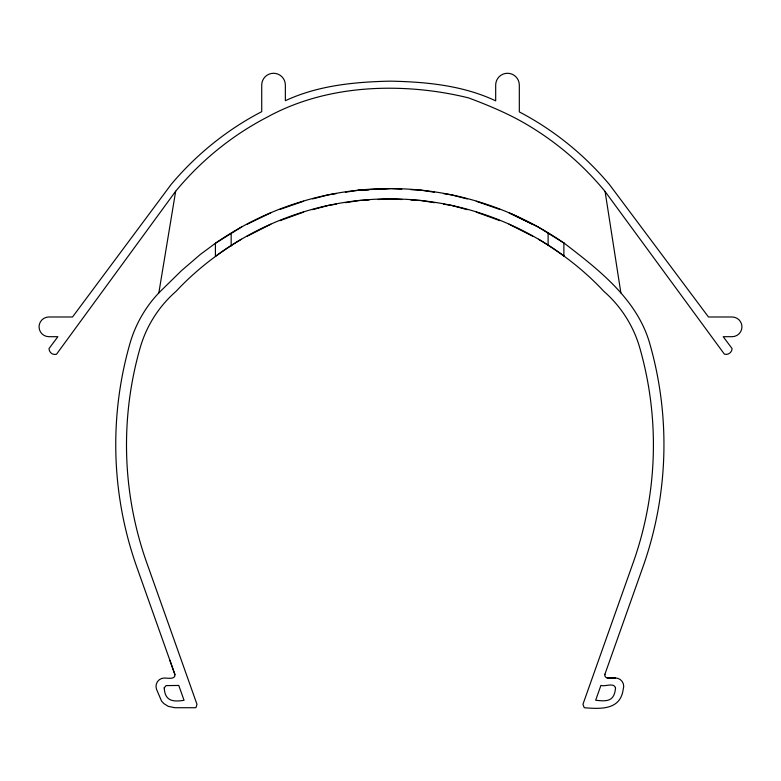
<?xml version="1.0" encoding="UTF-8"?>
<svg xmlns="http://www.w3.org/2000/svg" width="781" height="781" viewBox="0 0 781 781"><rect width="100%" height="100%" fill="white"/><g stroke="black" fill="none" stroke-linecap="round" stroke-linejoin="round"><path stroke-width="1.17" d="M604.875 674.247C603.772 679.841 612.694 677.976 615.379 677.967A8.347 8.347 0 0 1 623.238 689.096C620.573 710.134 600.833 709.08 584.217 707.723L582.958 704.247L633.713 561.168A352.621 352.621 0 0 0 639.698 347.584C633.469 325.911 620.875 306.142 603.869 291.352C584.784 270.87 562.515 253.581 538.519 239.23M241.397 239.23C217.391 253.581 195.123 270.87 176.047 291.352C159.031 306.142 146.438 325.911 140.219 347.584A352.621 352.621 0 0 0 146.193 561.168L196.958 704.247L196.187 707.117L195.719 707.723L174.885 707.723L168.218 706.336L163.883 703.603L161.55 701.094L156.483 689.164A8.347 8.347 0 0 1 164.352 678.025C167.124 677.986 175.95 679.909 174.846 674.315L136.245 565.493A366.865 366.865 0 0 1 130.017 343.279C135.435 324.496 145.393 307.07 158.836 292.885L175.666 191.247C200.766 160.779 231.996 135.406 267.043 117.218C304.668 96.522 347.516 88.068 390.217 88.224C416.624 88.321 442.973 91.582 468.62 97.908C488.603 105.406 508.392 113.626 526.804 124.501C556.55 142.035 583.134 164.83 605.09 191.482L724.368 354.115C727.97 355.443 732.148 352.368 732.061 348.541L723.196 336.689L732.1 336.689A9.85 9.85 0 0 0 741.95 326.839A9.85 9.85 0 0 0 732.1 316.988L708.474 316.988L609.414 184.501C584.432 154.794 553.739 129.871 519.316 111.917L519.316 85.09A11.813 11.813 0 0 0 507.504 73.277A11.813 11.813 0 0 0 495.681 85.09L495.681 100.847C462.869 85.354 426.035 81.849 390.178 81.146C354.564 81.917 318.004 85.461 285.358 100.7L285.358 85.09A11.813 11.813 0 0 0 273.535 73.277A11.813 11.813 0 0 0 261.723 85.09L261.723 111.673C227.154 129.568 196.324 154.501 171.273 184.267L72.526 316.988L48.9 316.988A9.85 9.85 0 0 0 39.05 326.839A9.85 9.85 0 0 0 48.9 336.689L57.882 336.689L49.018 348.59A5.906 5.906 0 0 0 56.457 354.301L175.666 191.247M604.758 674.677L643.456 565.493A366.865 366.865 0 0 0 649.675 343.279C637.14 299.465 599.115 270.011 564.507 243.428L538.246 227.037L509.046 212.871M158.836 292.885L181.426 270.704L200.326 254.46L215.41 243.281L241.68 226.91M247.226 236.213L270.861 224.225M247.226 224.196L270.861 212.783M279.959 220.681L303.584 212.129M279.959 209.415L303.584 201.234M312.683 209.659L328.118 205.471L336.318 204.153M312.683 198.891L328.469 194.811L336.318 193.61M345.407 202.699L358.86 200.532L369.042 199.995M345.407 192.214L359.982 190.037L389.846 188.572L401.776 189.178M378.141 199.516L389.953 198.882L401.776 199.516M378.141 189.168L389.846 188.572M607.052 677.928L615.379 677.967M410.865 189.646L420.891 190.154L434.5 192.253M410.865 199.995L421.047 200.532L434.5 202.699M443.598 193.649L451.486 194.859L467.223 198.94M443.598 204.153L451.789 205.471L467.223 209.659M476.322 201.303L499.957 209.493M476.322 212.129L499.957 220.681M509.046 224.225L532.681 236.213M510.462 213.398L532.681 224.303M169.828 660.16L174.964 674.745M605.09 191.482L620.866 292.885M563.872 243.028L563.872 255.973M548.116 233.197L548.116 245.566M231.166 233.46L231.166 245.986M564.507 256.383A293.666 293.666 0 0 0 215.41 256.383L215.41 243.281A305.488 305.488 0 0 1 564.507 243.428M164.205 687.856C164.928 700.742 172.337 702.187 184.062 700.303L178.771 685.454L166.089 685.601L164.205 687.856M615.526 688.227C614.237 701.299 607.335 701.66 595.659 700.235L600.921 685.386C604.64 687.065 614.452 681.959 615.526 688.227M369.042 189.627L359.065 190.134L369.042 189.627"/></g></svg>
